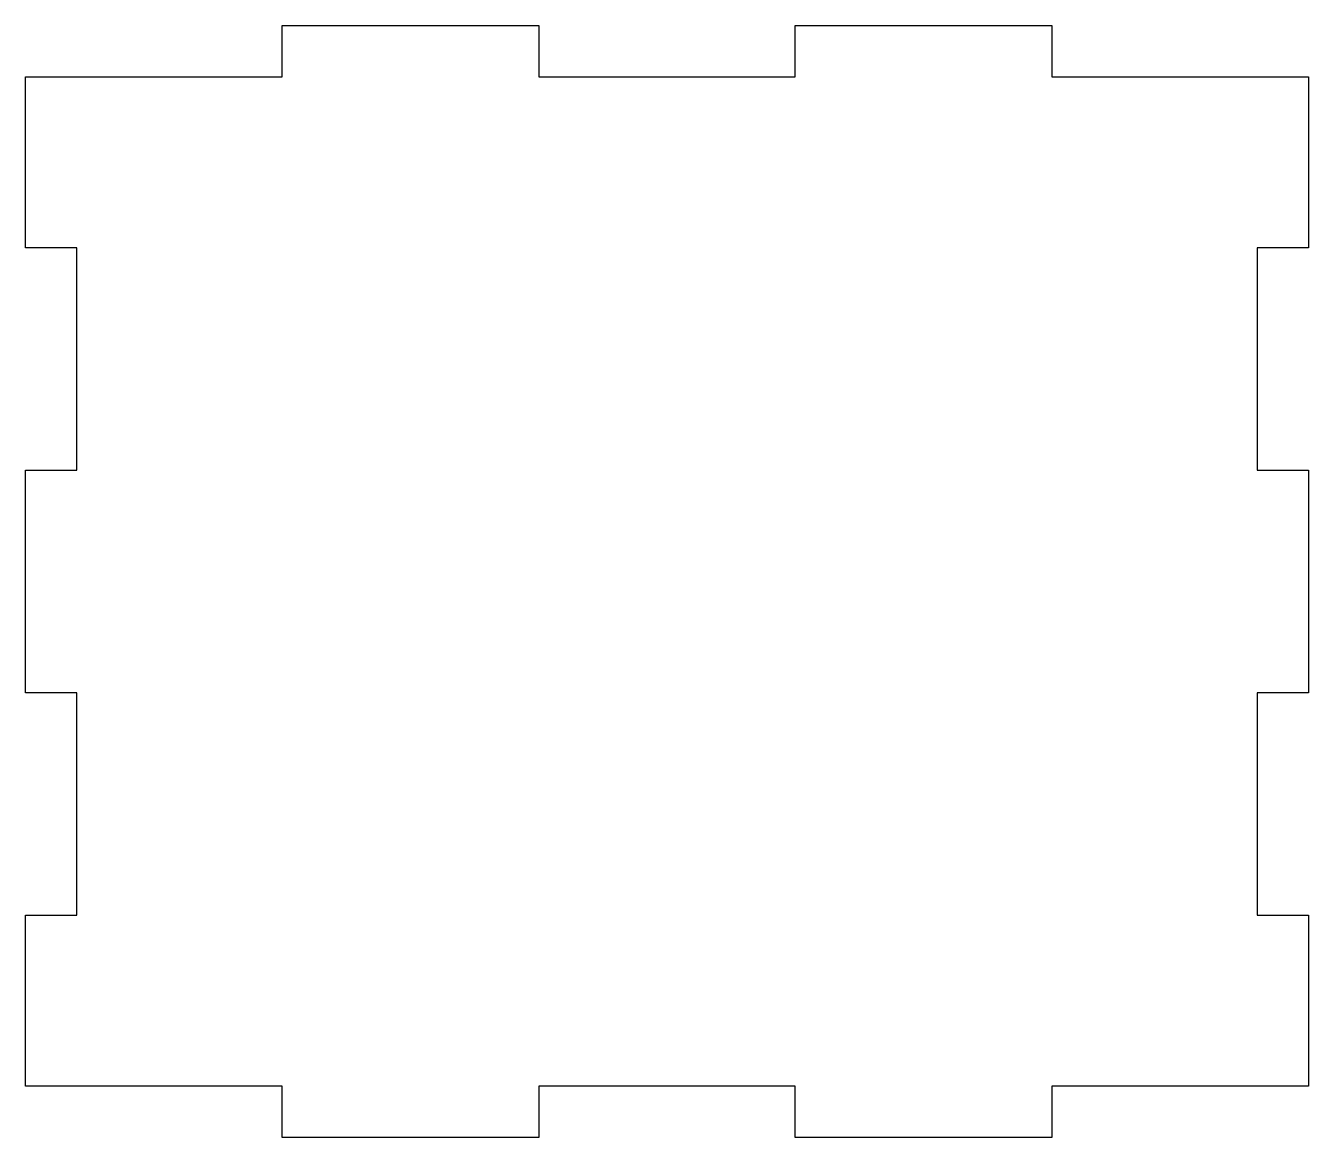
# Model space of a CAD drawing. Header units: millimetres. Extents: x -3 to 72, y -62 to 3.
import ezdxf

# ---------------------------------------------------------------- set-up
doc = ezdxf.new("R2010")
doc.units = ezdxf.units.MM
doc.layers.get('0').update_dxf_attribs({"linetype": 'CONTINUOUS'})

msp = doc.modelspace()

# ---------------------------------------------------------------- linework, layer by layer
msp.add_lwpolyline([(57, 0), (72, 0), (72, -10), (69, -10), (69, -23), (72, -23), (72, -36), (69, -36), (69, -49), (72, -49), (72, -59), (57, -59), (57, -62), (42, -62), (42, -59), (27, -59), (27, -62), (12, -62), (12, -59), (-3, -59), (-3, -49), (0, -49), (0, -36), (-3, -36), (-3, -23), (0, -23), (0, -10), (-3, -10), (-3, 0), (12, 0), (12, 3), (27, 3), (27, 0), (42, 0), (42, 3), (57, 3)], close=True)

doc.saveas('drawing.dxf')
